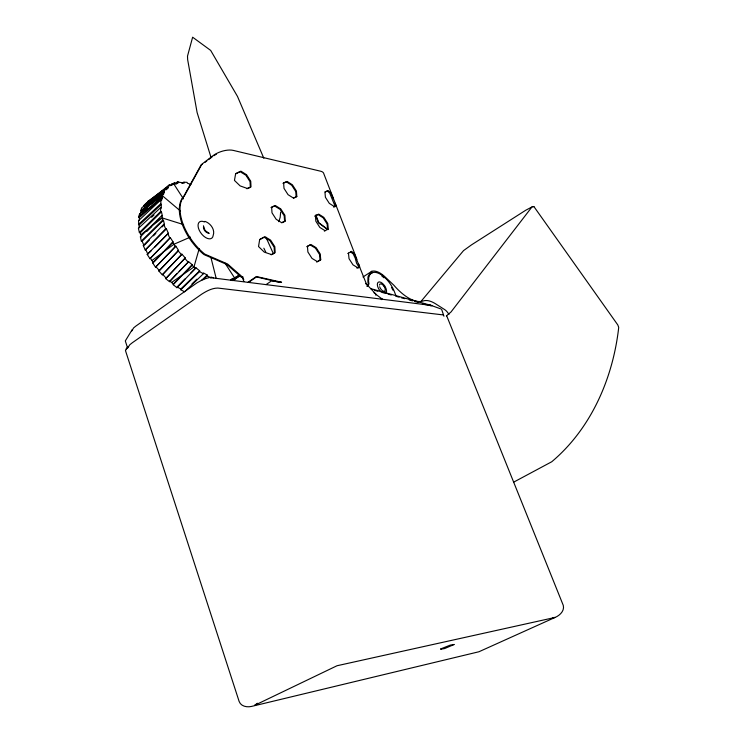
<?xml version="1.0" encoding="UTF-8"?>
<svg xmlns="http://www.w3.org/2000/svg" width="744" height="744" viewBox="0 0 744 744"><rect width="100%" height="100%" fill="white"/><g stroke="black" fill="none" stroke-linecap="round" stroke-linejoin="round"><path stroke-width="1.12" d="M139.24 227.729L138.496 220.717L160.62 200.099L161.439 200.685L162.425 197.699L161.634 197.058L162.638 194.035L163.41 194.723L164.396 191.775L163.633 191.022L140.653 210.868L141.425 211.547L140.914 213.035L147.293 208.153M139.323 220.289L139.361 217.518L162.425 197.699M190.464 273.392L195.979 267.812L199.652 270.835L180.82 288.97L180.792 289.769L184.624 291.825L203.4 273.727L203.419 272.927L207.167 275.001L207.223 275.838L203.14 279.763M280.627 212.235L280.19 217.304L278.786 221.675M178.532 182.633L178.597 182.01M180.792 289.769L199.569 271.597L199.652 270.835M443.936 316.237L441.638 309.337M179.155 271.374L188.604 261.73L192.296 264.78L173.38 283.985L173.213 284.692L176.951 287.705L177.044 286.942L180.82 288.97M176.951 287.705L195.979 267.812M513.648 482.159L551.75 461.754C590.876 428.804 612.526 379.18 618.524 329.099L618.692 327.276L617.799 324.933L533.866 206.525L531.951 206.972L450.985 312.006L446.391 315.921M131.837 330.959L133.576 327.946L135.752 326.16L197.095 282.767L203.317 279.335L209.51 277.503L431.092 305.393L440.792 308.909M199.206 248.682L193.942 266.975L171.538 282.497M139.361 217.518L138.542 216.95L139.602 213.9L162.638 194.035M140.653 210.868L141.695 207.846L165.568 188.957L166.284 189.739L168.163 187.711L167.484 186.893L169.39 184.847L170.032 185.693L172.673 184.726L172.087 183.861L169.362 185.833M173.213 284.692L192.296 264.78M160.62 200.099L161.439 208.115L160.62 207.669L160.62 211.482L161.439 211.845L162.443 216.048L161.643 215.76L140.365 236.825L141.351 241.112L162.666 220.057L163.457 220.261L164.461 224.483L163.699 224.353L143.294 245.539L145.247 249.975L165.68 228.827L166.414 228.873L168.358 233.263L147.2 254.42L149.972 258.698L170.311 237.662L173.064 241.912L152.743 262.976L155.524 267.245L175.817 246.152L178.569 250.403L158.918 271.048L162.313 274.834L181.917 254.188L185.265 257.963L165.698 278.619L169.465 281.66L176.793 273.783M443.201 314.917L217.825 288.058C211.947 288.105 206.544 291.09 201.698 294.168L132.274 342.779L129.791 344.76L127.633 348.071L125.308 340.91L132.227 329.601M127.708 347.123L125.448 350.526L239.149 701.499C240.935 706.372 246.869 707.479 251.407 706.447L478.941 651.753L555.098 617.436C559.748 615.511 564.724 610.861 563.273 605.384L446.8 316.079M169.465 281.66L188.604 261.73M165.698 278.619L185.265 257.963M162.313 274.834L181.917 254.188M448.93 314.47A7.812 3.562 58.7 0 0 444.614 309.56L435.705 303.896A34.103 15.801 58.9 0 0 423.15 300.985A41.357 19.046 57.3 0 1 393.864 285.231L385.197 277.01A22.683 10.881 57.5 0 0 371.749 271.309L368.159 276.21L368.643 279.632M233.114 280.339L238.731 276.731L239.847 275.215M367.08 286.04L368.308 284.385A20.2 10.016 57 0 1 372.056 273.002M367.136 286.44L368.978 283.948A20.209 10.007 57 0 1 377.106 272.75A20.209 10.007 57 0 1 394.348 291.583L395.882 295.498M421.123 301.274L463.512 250.635L471.51 244.86L525.803 210.199L531.951 206.972M126.052 349.001L128.191 346.583M163.633 191.022L165.568 188.957M144.383 206.516L143.666 205.753L145.629 203.661L169.39 184.847M149.972 258.698L170.311 237.662M154.064 261.879L163.131 252.356L162.545 252.607L173.863 244.283L190.418 237.085M164.657 250.747L173.064 241.912M158.918 271.048L178.569 250.403M155.524 267.245L175.817 246.152M144.82 244.757L149.535 239.893M153.459 235.839L155.822 233.402M162.108 226.92L164.461 224.483M145.247 249.975L166.414 228.873M147.2 254.42L151.013 251.054M154.957 247.008L168.358 233.263M177.835 286.152L184.94 278.972M183.61 224.614L162.155 217.908L140.672 234.927L140.188 232.835L139.379 232.556L160.62 211.482M140.188 232.835L161.439 211.845M146.856 231.403L151.748 226.585M156.686 221.721L159.979 218.485M141.351 241.112L142.123 241.223L163.457 220.261M191.952 283.92L196.862 279.205M201.429 280.479L207.167 275.001M138.449 224.502L160.62 203.875M160.62 207.669L138.403 228.306L139.379 232.556M139.277 224.93L161.439 204.386M151.571 217.248L154.036 214.96M138.542 216.95L161.634 197.058M141.425 211.547L164.396 191.775M143.666 205.753L167.484 186.893M146.14 205.13L150.548 201.643M160.239 193.979L162.88 191.887M165.521 189.804L168.163 187.711M257.396 703.229L254.699 705.303L337.004 665.75L555.098 617.436L552.857 617.613M171.604 184.772L173.426 183.368L183.452 198.881M205.093 162.313L206.832 160.974M208.571 159.644L212.059 156.975M151.069 204.014L162.136 195.542L180.513 211.045M151.943 260.577L163.131 252.356M148.214 202.433L147.582 201.587L163.01 190.427M152.176 199.215L154.055 197.858M173.008 184.149L174.756 182.885L175.296 183.768L177.909 182.81L177.416 181.917L174.598 183.945M176.03 184.168L177.909 182.81M231.421 279.679L233.244 278.368L233.783 279.251L236.267 277.986L235.681 277.131L238.108 275.903L238.731 276.731M232.658 280.581L236.267 277.986M232.221 280.572L235.03 278.619L225.032 263.162M202.48 164.303L201.215 164.694L183.647 196.5A41.776 22.822 53 0 0 203.995 254.588L226.864 264.483L241.437 277.261L242.73 276.842L243.762 279.725M247.761 282.469L256.373 276.526L281.595 282.236L271.486 280.916L266.054 284.617M249.138 281.995L256.466 276.935L279.093 282.255M181.982 183.461L183.898 182.196L187.107 182.345L187.414 183.229L190.929 184.438L190.687 183.573M384.146 286.449L384.75 286.049M362.998 276.991L371.749 271.309M384.806 292.225L385.42 291.825M234.351 278.321L238.108 275.903M375.646 295.108L376.343 294.661L382.314 299.181L381.616 299.627M213.826 155.747L216.523 154.064M430.413 305.821L431.957 305.793M259.693 239.624L264.129 237.234L269.877 240.572L274.127 247.157L274.49 253.127L271.104 254.829M347.792 253.546L351.587 251.36L354.339 253.723L366.699 284.682L365.806 283.39L376.343 294.661L373.972 292.718M316.646 262.083L320.041 260.242L319.548 254.485L315.484 248.161L310.192 244.943L306.751 246.71M152.743 262.976L153.31 262.669L150.586 258.475M235.69 173.836L240.126 171.715L245.873 175.221L250.058 181.713L250.337 187.386L246.906 188.771M350.61 251.983L353.158 253.834L355.241 258.159L356.534 263.134L358.264 265.989L358.785 267.589L356.804 268.035M233.244 278.368L230.798 279.604L231.291 280.516M324.347 231.133L328.281 229.013L327.769 223.507L323.817 217.35L318.692 214.114L315.391 215.695L315.856 221.228L319.855 227.45L325.016 230.668M314.721 216.16L318.032 214.579L323.156 217.815L327.109 223.963L327.611 229.478M281.892 222.744L284.599 221.489L284.208 215.779L280.088 209.38L274.61 205.986L270.965 207.595M325.221 191.989L327.379 191.031L329.704 193.105L335.237 206.609L333.572 207.083M293.573 198.146L296.168 197.002L295.749 191.524L291.741 185.284L286.449 181.899L282.962 183.359M147.582 201.587L149.395 200.908M172.087 183.861L174.756 182.885M241.437 277.261L242.73 276.842M533.178 206.683L533.866 206.525M381.216 299.321L382.314 299.181M143.294 245.539L144.029 245.567L142.123 241.223M177.416 181.917L184.27 183.089L183.898 182.196M425.354 304.529L431.092 305.393L370.67 288.635M140.365 236.825L141.155 237.02M374.558 290.346L377.906 291.267M382.379 292.504L385.727 293.434M387.959 294.057L391.316 294.987M395.78 296.224L399.137 297.154M401.369 297.767L404.717 298.697M409.191 299.934L412.539 300.864M414.771 301.487L418.128 302.417M422.592 303.654L425.949 304.575M213.575 277.819L210.905 277.066L211.026 277.949L207.223 275.838M204.935 221.377C210.403 223.163 215.323 229.571 213.184 235.383A10.184 5.589 52.9 0 1 205.502 237.485A10.184 5.589 52.9 0 1 198.062 225.971A10.184 5.589 52.9 0 1 204.498 221.945M199.569 271.597L203.4 273.727M328.011 229.608L318.841 222.754L315.995 215.295M327.527 229.515L318.348 222.661L315.512 215.193M139.602 213.9L140.393 214.523M169.697 281.009L173.38 283.985M192.064 265.431L195.821 268.519M156.026 266.863L159.365 270.593M162.685 274.313L166.014 278.024M178.067 250.774L181.48 254.634M184.893 258.484L188.297 262.325M145.629 203.661L146.308 204.47M172.459 242.116L175.268 246.45M356.915 259.377L323.835 173.789A13.857 5.859 -20.7 0 0 320.655 171.222L233.272 150.4A15.019 6.817 -19 0 0 212.803 155.822L201.894 164.182L184.345 195.97A41.794 22.804 53 0 0 204.712 254.076L227.562 263.99L242.144 276.768L243.865 281.567M265.989 237.299L273.346 253.639M263.85 248.189L265.757 252.077M163.699 224.353L165.68 228.827M167.67 233.309L169.651 237.792M145.945 249.928L147.861 254.281M333.452 198.676L330.875 192.994L328.104 190.52L324.923 191.961L325.407 197.281L329.304 203.354L334.298 206.572L336.121 205.986L335.219 203.242M263.832 158.258L237.494 96.432L210.673 50.415L192.631 37.2L187.507 56.126L187.646 59.604L197.113 112.539L210.868 156.928M358.729 264.074L359.696 266.984L357.966 267.887L352.972 264.827L349.029 258.68L348.462 253.09M210.952 257.573L216.234 278.563M161.643 215.76L162.666 220.057M203.428 225.776L205.093 230.519L209.194 233.421C206.153 232.872 203.484 230.324 203.438 227.134M381.839 276.043A20.2 10.016 57 0 1 383.988 277.81M391.511 287.417A20.2 10.016 57 0 1 392.906 290.16M381.356 292.225A6.743 3.339 56.9 0 1 377.543 283.139A6.743 3.339 56.9 0 1 384.081 285.073A6.743 3.339 56.9 0 1 385.625 293.489M379.477 285.054A4.241 2.093 56.9 0 1 383.699 285.863A4.241 2.093 56.9 0 1 384.313 291.276A4.241 2.093 56.9 0 1 379.673 286.766M259.684 239.494L258.531 246.534L264.306 252.151L271.439 254.522L275.187 252.644L274.815 246.664L270.574 240.079L264.901 236.694L259.684 239.494M235.653 173.65L234.453 180.411L240.126 185.907L247.213 188.427L251.016 186.883L250.728 181.21L246.552 174.719L240.879 171.157L235.653 173.65M441.146 648.74L440.578 649.242L444.652 648.554L454.249 644.462L450.222 645.122L441.146 648.74M320.729 259.777L317.335 261.618L312.015 258.41L307.895 252.021L307.439 246.245L310.88 244.469L316.163 247.696L320.236 254.02L320.729 259.777M285.278 221.005L281.678 222.689L276.163 219.303L271.997 212.831L271.644 207.111L275.289 205.502L280.758 208.897L284.887 215.295L285.278 221.005M296.828 196.518L293.378 198.043L288.058 194.677L284.003 188.372L283.622 182.875L287.119 181.424L292.401 184.81L296.419 191.041L296.828 196.518"/></g></svg>
